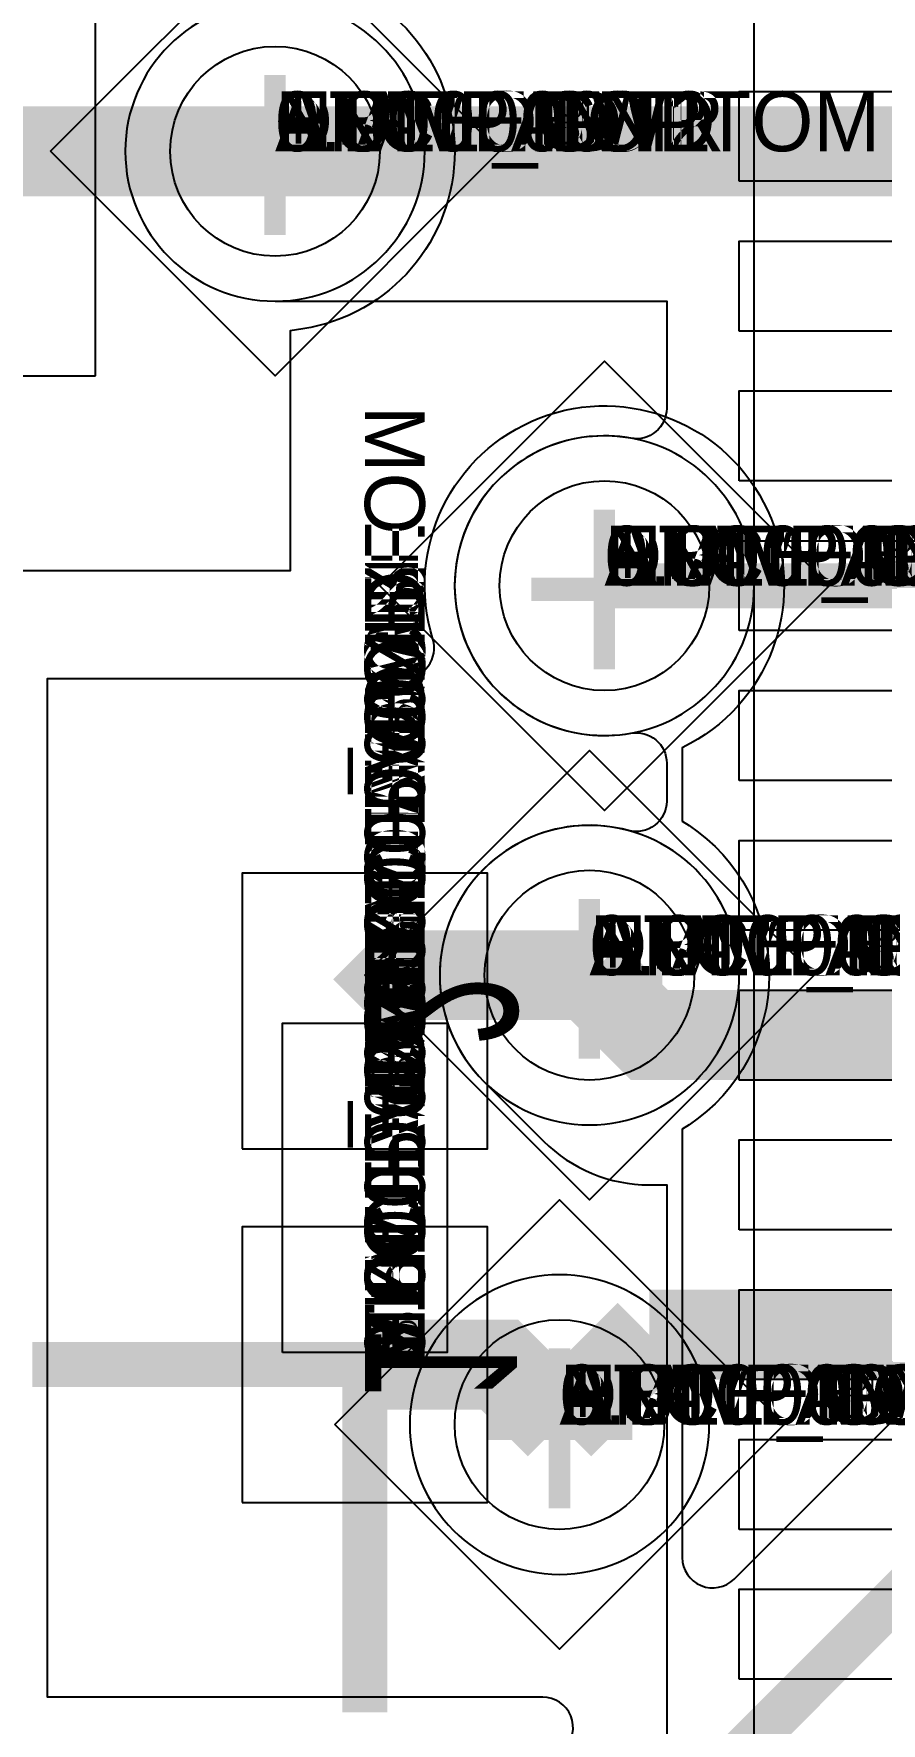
# Model space of a CAD drawing. Extents: x 0 to 323, y 0 to 320.
# Drawn here: x 119.84 to 122.67, y 53.55 to 59.19 of the extents above; entities that cross this region are included whole.
import ezdxf
from ezdxf.enums import TextEntityAlignment as Align

# ---------------------------------------------------------------- set-up
doc = ezdxf.new("R2010")
doc.units = 0
doc.header["$MEASUREMENT"] = 0
doc.layers.get('0').update_dxf_attribs({"linetype": 'CONTINUOUS'})
for name, color, linetype in [('CDN_FIGURES', 7, 'CONTINUOUS'), ('ETCH_BOTTOM', 7, 'CONTINUOUS'), ('ETCH_GND', 3, 'CONTINUOUS'), ('ETCH_INT1', 4, 'CONTINUOUS'), ('ETCH_INT2', 5, 'CONTINUOUS'), ('ETCH_PWR', 6, 'CONTINUOUS'), ('ETCH_TOP', 2, 'CONTINUOUS'), ('MANUFACTURING_NCLEGEND-1-6', 8, 'CONTINUOUS'), ('PACKAGE_GEOMETRY_ASSEMBLY_TOP', 11, 'CONTINUOUS'), ('PACKAGE_GEOMETRY_PIN_NUMBER', 9, 'CONTINUOUS')]:
    doc.layers.add(name, color=color, linetype=linetype)

# ---------------------------------------------------------------- blocks, each defined once
blk = doc.blocks.new('PAD_INFO')
for tag in ['SHAPE_TYPE', 'PAD_HEIGHT', 'PAD_LAYER', 'PAD_TYPE', 'PAD_WIDTH']:
    blk.add_attdef(tag, (0, 0), '', height=0.2)
at = {"flags": 2}
blk.add_attdef('CDN_TYPE', (0, 0), '', height=0.2, dxfattribs=at)
blk = doc.blocks.new('DRILL_INFO')
at = {"flags": 2}
blk.add_attdef('CDN_TYPE', (0, 0), '', height=0.2, dxfattribs=at)
for tag in ['FSHAPE', 'FCHAR', 'DRILL_HEIGHT', 'DIAMETER', 'PLATED', 'DRILL_WIDTH']:
    blk.add_attdef(tag, (0, 0), '', height=0.2)
blk = doc.blocks.new('VIA0700X0300')
at = {"layer": 'ETCH_BOTTOM'}
blk.add_circle((0, 0), 0.35, dxfattribs=at)
at = {"layer": 'ETCH_GND'}
blk.add_circle((0, 0), 0.35, dxfattribs=at)
at = {"layer": 'ETCH_INT1'}
blk.add_circle((0, 0), 0.35, dxfattribs=at)
at = {"layer": 'ETCH_INT2'}
blk.add_circle((0, 0), 0.35, dxfattribs=at)
at = {"layer": 'ETCH_PWR'}
blk.add_circle((0, 0), 0.35, dxfattribs=at)
at = {"layer": 'ETCH_TOP'}
blk.add_circle((0, 0), 0.35, dxfattribs=at)
ref = blk.add_blockref('PAD_INFO', (0, 0))
ref.add_attrib('PAD_LAYER', 'ETCH_TOP', (0, 0), dxfattribs={"height": 0.2})
ref.add_attrib('SHAPE_TYPE', 'NULL', (0, 0), dxfattribs={"height": 0.2})
ref.add_attrib('PAD_TYPE', 'ANTIPAD', (0, 0), dxfattribs={"height": 0.2})
ref.add_attrib('PAD_WIDTH', '0.000000', (0, 0), dxfattribs={"height": 0.2})
ref.add_attrib('PAD_HEIGHT', '0.000000', (0, 0), dxfattribs={"height": 0.2})
ref = blk.add_blockref('PAD_INFO', (0, 0))
ref.add_attrib('PAD_LAYER', 'ETCH_GND', (0, 0), dxfattribs={"height": 0.2})
ref.add_attrib('SHAPE_TYPE', 'NULL', (0, 0), dxfattribs={"height": 0.2})
ref.add_attrib('PAD_TYPE', 'ANTIPAD', (0, 0), dxfattribs={"height": 0.2})
ref.add_attrib('PAD_WIDTH', '0.000000', (0, 0), dxfattribs={"height": 0.2})
ref.add_attrib('PAD_HEIGHT', '0.000000', (0, 0), dxfattribs={"height": 0.2})
ref = blk.add_blockref('PAD_INFO', (0, 0))
ref.add_attrib('PAD_LAYER', 'ETCH_INT1', (0, 0), dxfattribs={"height": 0.2})
ref.add_attrib('SHAPE_TYPE', 'NULL', (0, 0), dxfattribs={"height": 0.2})
ref.add_attrib('PAD_TYPE', 'ANTIPAD', (0, 0), dxfattribs={"height": 0.2})
ref.add_attrib('PAD_WIDTH', '0.000000', (0, 0), dxfattribs={"height": 0.2})
ref.add_attrib('PAD_HEIGHT', '0.000000', (0, 0), dxfattribs={"height": 0.2})
ref = blk.add_blockref('PAD_INFO', (0, 0))
ref.add_attrib('PAD_LAYER', 'ETCH_INT2', (0, 0), dxfattribs={"height": 0.2})
ref.add_attrib('SHAPE_TYPE', 'NULL', (0, 0), dxfattribs={"height": 0.2})
ref.add_attrib('PAD_TYPE', 'ANTIPAD', (0, 0), dxfattribs={"height": 0.2})
ref.add_attrib('PAD_WIDTH', '0.000000', (0, 0), dxfattribs={"height": 0.2})
ref.add_attrib('PAD_HEIGHT', '0.000000', (0, 0), dxfattribs={"height": 0.2})
ref = blk.add_blockref('PAD_INFO', (0, 0))
ref.add_attrib('PAD_LAYER', 'ETCH_PWR', (0, 0), dxfattribs={"height": 0.2})
ref.add_attrib('SHAPE_TYPE', 'NULL', (0, 0), dxfattribs={"height": 0.2})
ref.add_attrib('PAD_TYPE', 'ANTIPAD', (0, 0), dxfattribs={"height": 0.2})
ref.add_attrib('PAD_WIDTH', '0.000000', (0, 0), dxfattribs={"height": 0.2})
ref.add_attrib('PAD_HEIGHT', '0.000000', (0, 0), dxfattribs={"height": 0.2})
ref = blk.add_blockref('PAD_INFO', (0, 0))
ref.add_attrib('PAD_LAYER', 'ETCH_BOTTOM', (0, 0), dxfattribs={"height": 0.2})
ref.add_attrib('SHAPE_TYPE', 'NULL', (0, 0), dxfattribs={"height": 0.2})
ref.add_attrib('PAD_TYPE', 'ANTIPAD', (0, 0), dxfattribs={"height": 0.2})
ref.add_attrib('PAD_WIDTH', '0.000000', (0, 0), dxfattribs={"height": 0.2})
ref.add_attrib('PAD_HEIGHT', '0.000000', (0, 0), dxfattribs={"height": 0.2})
ref = blk.add_blockref('PAD_INFO', (0, 0))
ref.add_attrib('PAD_LAYER', 'ETCH_TOP', (0, 0), dxfattribs={"height": 0.2})
ref.add_attrib('SHAPE_TYPE', 'NULL', (0, 0), dxfattribs={"height": 0.2})
ref.add_attrib('PAD_TYPE', 'THERMAL', (0, 0), dxfattribs={"height": 0.2})
ref.add_attrib('PAD_WIDTH', '0.000000', (0, 0), dxfattribs={"height": 0.2})
ref.add_attrib('PAD_HEIGHT', '0.000000', (0, 0), dxfattribs={"height": 0.2})
ref = blk.add_blockref('PAD_INFO', (0, 0))
ref.add_attrib('PAD_LAYER', 'ETCH_GND', (0, 0), dxfattribs={"height": 0.2})
ref.add_attrib('SHAPE_TYPE', 'NULL', (0, 0), dxfattribs={"height": 0.2})
ref.add_attrib('PAD_TYPE', 'THERMAL', (0, 0), dxfattribs={"height": 0.2})
ref.add_attrib('PAD_WIDTH', '0.000000', (0, 0), dxfattribs={"height": 0.2})
ref.add_attrib('PAD_HEIGHT', '0.000000', (0, 0), dxfattribs={"height": 0.2})
ref = blk.add_blockref('PAD_INFO', (0, 0))
ref.add_attrib('PAD_LAYER', 'ETCH_INT1', (0, 0), dxfattribs={"height": 0.2})
ref.add_attrib('SHAPE_TYPE', 'NULL', (0, 0), dxfattribs={"height": 0.2})
ref.add_attrib('PAD_TYPE', 'THERMAL', (0, 0), dxfattribs={"height": 0.2})
ref.add_attrib('PAD_WIDTH', '0.000000', (0, 0), dxfattribs={"height": 0.2})
ref.add_attrib('PAD_HEIGHT', '0.000000', (0, 0), dxfattribs={"height": 0.2})
ref = blk.add_blockref('PAD_INFO', (0, 0))
ref.add_attrib('PAD_LAYER', 'ETCH_INT2', (0, 0), dxfattribs={"height": 0.2})
ref.add_attrib('SHAPE_TYPE', 'NULL', (0, 0), dxfattribs={"height": 0.2})
ref.add_attrib('PAD_TYPE', 'THERMAL', (0, 0), dxfattribs={"height": 0.2})
ref.add_attrib('PAD_WIDTH', '0.000000', (0, 0), dxfattribs={"height": 0.2})
ref.add_attrib('PAD_HEIGHT', '0.000000', (0, 0), dxfattribs={"height": 0.2})
ref = blk.add_blockref('PAD_INFO', (0, 0))
ref.add_attrib('PAD_LAYER', 'ETCH_PWR', (0, 0), dxfattribs={"height": 0.2})
ref.add_attrib('SHAPE_TYPE', 'NULL', (0, 0), dxfattribs={"height": 0.2})
ref.add_attrib('PAD_TYPE', 'THERMAL', (0, 0), dxfattribs={"height": 0.2})
ref.add_attrib('PAD_WIDTH', '0.000000', (0, 0), dxfattribs={"height": 0.2})
ref.add_attrib('PAD_HEIGHT', '0.000000', (0, 0), dxfattribs={"height": 0.2})
ref = blk.add_blockref('PAD_INFO', (0, 0))
ref.add_attrib('PAD_LAYER', 'ETCH_BOTTOM', (0, 0), dxfattribs={"height": 0.2})
ref.add_attrib('SHAPE_TYPE', 'NULL', (0, 0), dxfattribs={"height": 0.2})
ref.add_attrib('PAD_TYPE', 'THERMAL', (0, 0), dxfattribs={"height": 0.2})
ref.add_attrib('PAD_WIDTH', '0.000000', (0, 0), dxfattribs={"height": 0.2})
ref.add_attrib('PAD_HEIGHT', '0.000000', (0, 0), dxfattribs={"height": 0.2})
ref = blk.add_blockref('PAD_INFO', (0, 0))
ref.add_attrib('PAD_LAYER', 'ETCH_TOP', (0, 0), dxfattribs={"height": 0.2})
ref.add_attrib('SHAPE_TYPE', 'CIRCLE', (0, 0), dxfattribs={"height": 0.2})
ref.add_attrib('PAD_TYPE', 'REGULAR', (0, 0), dxfattribs={"height": 0.2})
ref.add_attrib('PAD_WIDTH', '0.700000', (0, 0), dxfattribs={"height": 0.2})
ref.add_attrib('PAD_HEIGHT', '0.700000', (0, 0), dxfattribs={"height": 0.2})
ref = blk.add_blockref('PAD_INFO', (0, 0))
ref.add_attrib('PAD_LAYER', 'ETCH_GND', (0, 0), dxfattribs={"height": 0.2})
ref.add_attrib('SHAPE_TYPE', 'CIRCLE', (0, 0), dxfattribs={"height": 0.2})
ref.add_attrib('PAD_TYPE', 'REGULAR', (0, 0), dxfattribs={"height": 0.2})
ref.add_attrib('PAD_WIDTH', '0.700000', (0, 0), dxfattribs={"height": 0.2})
ref.add_attrib('PAD_HEIGHT', '0.700000', (0, 0), dxfattribs={"height": 0.2})
ref = blk.add_blockref('PAD_INFO', (0, 0))
ref.add_attrib('PAD_LAYER', 'ETCH_INT1', (0, 0), dxfattribs={"height": 0.2})
ref.add_attrib('SHAPE_TYPE', 'CIRCLE', (0, 0), dxfattribs={"height": 0.2})
ref.add_attrib('PAD_TYPE', 'REGULAR', (0, 0), dxfattribs={"height": 0.2})
ref.add_attrib('PAD_WIDTH', '0.700000', (0, 0), dxfattribs={"height": 0.2})
ref.add_attrib('PAD_HEIGHT', '0.700000', (0, 0), dxfattribs={"height": 0.2})
ref = blk.add_blockref('PAD_INFO', (0, 0))
ref.add_attrib('PAD_LAYER', 'ETCH_INT2', (0, 0), dxfattribs={"height": 0.2})
ref.add_attrib('SHAPE_TYPE', 'CIRCLE', (0, 0), dxfattribs={"height": 0.2})
ref.add_attrib('PAD_TYPE', 'REGULAR', (0, 0), dxfattribs={"height": 0.2})
ref.add_attrib('PAD_WIDTH', '0.700000', (0, 0), dxfattribs={"height": 0.2})
ref.add_attrib('PAD_HEIGHT', '0.700000', (0, 0), dxfattribs={"height": 0.2})
ref = blk.add_blockref('PAD_INFO', (0, 0))
ref.add_attrib('PAD_LAYER', 'ETCH_PWR', (0, 0), dxfattribs={"height": 0.2})
ref.add_attrib('SHAPE_TYPE', 'CIRCLE', (0, 0), dxfattribs={"height": 0.2})
ref.add_attrib('PAD_TYPE', 'REGULAR', (0, 0), dxfattribs={"height": 0.2})
ref.add_attrib('PAD_WIDTH', '0.700000', (0, 0), dxfattribs={"height": 0.2})
ref.add_attrib('PAD_HEIGHT', '0.700000', (0, 0), dxfattribs={"height": 0.2})
ref = blk.add_blockref('PAD_INFO', (0, 0))
ref.add_attrib('PAD_LAYER', 'ETCH_BOTTOM', (0, 0), dxfattribs={"height": 0.2})
ref.add_attrib('SHAPE_TYPE', 'CIRCLE', (0, 0), dxfattribs={"height": 0.2})
ref.add_attrib('PAD_TYPE', 'REGULAR', (0, 0), dxfattribs={"height": 0.2})
ref.add_attrib('PAD_WIDTH', '0.700000', (0, 0), dxfattribs={"height": 0.2})
ref.add_attrib('PAD_HEIGHT', '0.700000', (0, 0), dxfattribs={"height": 0.2})
ref = blk.add_blockref('DRILL_INFO', (0, 0))
ref.add_attrib('DIAMETER', '0.300000', (0, 0), dxfattribs={"height": 0.2})
ref.add_attrib('PLATED', 'PLATED', (0, 0), dxfattribs={"height": 0.2})
ref.add_attrib('FSHAPE', 'DIAMOND', (0, 0), dxfattribs={"height": 0.2})
ref.add_attrib('FCHAR', '+', (0, 0), dxfattribs={"height": 0.2})
ref.add_attrib('DRILL_WIDTH', '1.500000', (0, 0), dxfattribs={"height": 0.2})
ref.add_attrib('DRILL_HEIGHT', '1.500000', (0, 0), dxfattribs={"height": 0.2})
for tag in ['CDN_TYPE', 'PIN']:
    blk.add_attdef(tag, (0, 0), '', height=0.2)
at = {"flags": 2}
for tag in ['PSTKNAME', 'BBV']:
    blk.add_attdef(tag, (0, 0), '', height=0.2, dxfattribs=at)
blk = doc.blocks.new('FIGURE_DIAMOND')
at = {"layer": 'CDN_FIGURES'}
blk.add_lwpolyline([(-0.5, 0), (0, 0.5), (0.5, 0), (0, -0.5)], close=True, dxfattribs=at)
blk = doc.blocks.new('RC1300X0300TS')
at = {"layer": 'ETCH_TOP'}
blk.add_lwpolyline([(-0.65, -0.15), (-0.65, 0.15), (0.65, 0.15), (0.65, -0.15)], close=True, dxfattribs=at)
for tag in ['CDN_TYPE', 'PIN']:
    blk.add_attdef(tag, (0, 0), '', height=0.2)
at = {"flags": 2}
for tag in ['PSTKNAME', 'BBV']:
    blk.add_attdef(tag, (0, 0), '', height=0.2, dxfattribs=at)
blk = doc.blocks.new('LQFP176')
at = {"layer": 'PACKAGE_GEOMETRY_ASSEMBLY_TOP'}
blk.add_lwpolyline([(-12.1, -12.1), (12.1, -12.1), (12.1, 12.1), (-12.1, 12.1)], close=True, dxfattribs=at)
at = {"layer": 'ETCH_TOP', "rotation": 90}
for p in [(-4.25, 12.7), (-3.75, 12.7), (-3.25, 12.7), (-2.75, 12.7), (-2.25, 12.7), (-1.75, 12.7), (-1.25, 12.7), (-0.75, 12.7), (-0.25, 12.7), (0.25, 12.7), (0.75, 12.7)]:
    blk.add_blockref('RC1300X0300TS', p, dxfattribs=at)
at = {"flags": 2}
for tag in ['SYMBOL_TYPE', 'CDN_TYPE', 'REFDES']:
    blk.add_attdef(tag, (0, 0), '', height=0.2, dxfattribs=at)
blk = doc.blocks.new('RC0920X0820TS')
at = {"layer": 'ETCH_TOP'}
blk.add_lwpolyline([(-0.46, -0.41), (-0.46, 0.41), (0.46, 0.41), (0.46, -0.41)], close=True, dxfattribs=at)
ref = blk.add_blockref('PAD_INFO', (0, 0))
ref.add_attrib('PAD_LAYER', 'ETCH_TOP', (0, 0), dxfattribs={"height": 0.2})
ref.add_attrib('SHAPE_TYPE', 'NULL', (0, 0), dxfattribs={"height": 0.2})
ref.add_attrib('PAD_TYPE', 'ANTIPAD', (0, 0), dxfattribs={"height": 0.2})
ref.add_attrib('PAD_WIDTH', '0.000000', (0, 0), dxfattribs={"height": 0.2})
ref.add_attrib('PAD_HEIGHT', '0.000000', (0, 0), dxfattribs={"height": 0.2})
ref = blk.add_blockref('PAD_INFO', (0, 0))
ref.add_attrib('PAD_LAYER', 'ETCH_GND', (0, 0), dxfattribs={"height": 0.2})
ref.add_attrib('SHAPE_TYPE', 'NULL', (0, 0), dxfattribs={"height": 0.2})
ref.add_attrib('PAD_TYPE', 'ANTIPAD', (0, 0), dxfattribs={"height": 0.2})
ref.add_attrib('PAD_WIDTH', '0.000000', (0, 0), dxfattribs={"height": 0.2})
ref.add_attrib('PAD_HEIGHT', '0.000000', (0, 0), dxfattribs={"height": 0.2})
ref = blk.add_blockref('PAD_INFO', (0, 0))
ref.add_attrib('PAD_LAYER', 'ETCH_INT1', (0, 0), dxfattribs={"height": 0.2})
ref.add_attrib('SHAPE_TYPE', 'NULL', (0, 0), dxfattribs={"height": 0.2})
ref.add_attrib('PAD_TYPE', 'ANTIPAD', (0, 0), dxfattribs={"height": 0.2})
ref.add_attrib('PAD_WIDTH', '0.000000', (0, 0), dxfattribs={"height": 0.2})
ref.add_attrib('PAD_HEIGHT', '0.000000', (0, 0), dxfattribs={"height": 0.2})
ref = blk.add_blockref('PAD_INFO', (0, 0))
ref.add_attrib('PAD_LAYER', 'ETCH_INT2', (0, 0), dxfattribs={"height": 0.2})
ref.add_attrib('SHAPE_TYPE', 'NULL', (0, 0), dxfattribs={"height": 0.2})
ref.add_attrib('PAD_TYPE', 'ANTIPAD', (0, 0), dxfattribs={"height": 0.2})
ref.add_attrib('PAD_WIDTH', '0.000000', (0, 0), dxfattribs={"height": 0.2})
ref.add_attrib('PAD_HEIGHT', '0.000000', (0, 0), dxfattribs={"height": 0.2})
ref = blk.add_blockref('PAD_INFO', (0, 0))
ref.add_attrib('PAD_LAYER', 'ETCH_PWR', (0, 0), dxfattribs={"height": 0.2})
ref.add_attrib('SHAPE_TYPE', 'NULL', (0, 0), dxfattribs={"height": 0.2})
ref.add_attrib('PAD_TYPE', 'ANTIPAD', (0, 0), dxfattribs={"height": 0.2})
ref.add_attrib('PAD_WIDTH', '0.000000', (0, 0), dxfattribs={"height": 0.2})
ref.add_attrib('PAD_HEIGHT', '0.000000', (0, 0), dxfattribs={"height": 0.2})
ref = blk.add_blockref('PAD_INFO', (0, 0))
ref.add_attrib('PAD_LAYER', 'ETCH_BOTTOM', (0, 0), dxfattribs={"height": 0.2})
ref.add_attrib('SHAPE_TYPE', 'NULL', (0, 0), dxfattribs={"height": 0.2})
ref.add_attrib('PAD_TYPE', 'ANTIPAD', (0, 0), dxfattribs={"height": 0.2})
ref.add_attrib('PAD_WIDTH', '0.000000', (0, 0), dxfattribs={"height": 0.2})
ref.add_attrib('PAD_HEIGHT', '0.000000', (0, 0), dxfattribs={"height": 0.2})
ref = blk.add_blockref('PAD_INFO', (0, 0))
ref.add_attrib('PAD_LAYER', 'ETCH_TOP', (0, 0), dxfattribs={"height": 0.2})
ref.add_attrib('SHAPE_TYPE', 'NULL', (0, 0), dxfattribs={"height": 0.2})
ref.add_attrib('PAD_TYPE', 'THERMAL', (0, 0), dxfattribs={"height": 0.2})
ref.add_attrib('PAD_WIDTH', '0.000000', (0, 0), dxfattribs={"height": 0.2})
ref.add_attrib('PAD_HEIGHT', '0.000000', (0, 0), dxfattribs={"height": 0.2})
ref = blk.add_blockref('PAD_INFO', (0, 0))
ref.add_attrib('PAD_LAYER', 'ETCH_GND', (0, 0), dxfattribs={"height": 0.2})
ref.add_attrib('SHAPE_TYPE', 'NULL', (0, 0), dxfattribs={"height": 0.2})
ref.add_attrib('PAD_TYPE', 'THERMAL', (0, 0), dxfattribs={"height": 0.2})
ref.add_attrib('PAD_WIDTH', '0.000000', (0, 0), dxfattribs={"height": 0.2})
ref.add_attrib('PAD_HEIGHT', '0.000000', (0, 0), dxfattribs={"height": 0.2})
ref = blk.add_blockref('PAD_INFO', (0, 0))
ref.add_attrib('PAD_LAYER', 'ETCH_INT1', (0, 0), dxfattribs={"height": 0.2})
ref.add_attrib('SHAPE_TYPE', 'NULL', (0, 0), dxfattribs={"height": 0.2})
ref.add_attrib('PAD_TYPE', 'THERMAL', (0, 0), dxfattribs={"height": 0.2})
ref.add_attrib('PAD_WIDTH', '0.000000', (0, 0), dxfattribs={"height": 0.2})
ref.add_attrib('PAD_HEIGHT', '0.000000', (0, 0), dxfattribs={"height": 0.2})
ref = blk.add_blockref('PAD_INFO', (0, 0))
ref.add_attrib('PAD_LAYER', 'ETCH_INT2', (0, 0), dxfattribs={"height": 0.2})
ref.add_attrib('SHAPE_TYPE', 'NULL', (0, 0), dxfattribs={"height": 0.2})
ref.add_attrib('PAD_TYPE', 'THERMAL', (0, 0), dxfattribs={"height": 0.2})
ref.add_attrib('PAD_WIDTH', '0.000000', (0, 0), dxfattribs={"height": 0.2})
ref.add_attrib('PAD_HEIGHT', '0.000000', (0, 0), dxfattribs={"height": 0.2})
ref = blk.add_blockref('PAD_INFO', (0, 0))
ref.add_attrib('PAD_LAYER', 'ETCH_PWR', (0, 0), dxfattribs={"height": 0.2})
ref.add_attrib('SHAPE_TYPE', 'NULL', (0, 0), dxfattribs={"height": 0.2})
ref.add_attrib('PAD_TYPE', 'THERMAL', (0, 0), dxfattribs={"height": 0.2})
ref.add_attrib('PAD_WIDTH', '0.000000', (0, 0), dxfattribs={"height": 0.2})
ref.add_attrib('PAD_HEIGHT', '0.000000', (0, 0), dxfattribs={"height": 0.2})
ref = blk.add_blockref('PAD_INFO', (0, 0))
ref.add_attrib('PAD_LAYER', 'ETCH_BOTTOM', (0, 0), dxfattribs={"height": 0.2})
ref.add_attrib('SHAPE_TYPE', 'NULL', (0, 0), dxfattribs={"height": 0.2})
ref.add_attrib('PAD_TYPE', 'THERMAL', (0, 0), dxfattribs={"height": 0.2})
ref.add_attrib('PAD_WIDTH', '0.000000', (0, 0), dxfattribs={"height": 0.2})
ref.add_attrib('PAD_HEIGHT', '0.000000', (0, 0), dxfattribs={"height": 0.2})
ref = blk.add_blockref('PAD_INFO', (0, 0))
ref.add_attrib('PAD_LAYER', 'ETCH_TOP', (0, 0), dxfattribs={"height": 0.2})
ref.add_attrib('SHAPE_TYPE', 'RECTANGLE', (0, 0), dxfattribs={"height": 0.2})
ref.add_attrib('PAD_TYPE', 'REGULAR', (0, 0), dxfattribs={"height": 0.2})
ref.add_attrib('PAD_WIDTH', '0.920000', (0, 0), dxfattribs={"height": 0.2})
ref.add_attrib('PAD_HEIGHT', '0.820000', (0, 0), dxfattribs={"height": 0.2})
ref = blk.add_blockref('PAD_INFO', (0, 0))
ref.add_attrib('PAD_LAYER', 'ETCH_GND', (0, 0), dxfattribs={"height": 0.2})
ref.add_attrib('SHAPE_TYPE', 'NULL', (0, 0), dxfattribs={"height": 0.2})
ref.add_attrib('PAD_TYPE', 'REGULAR', (0, 0), dxfattribs={"height": 0.2})
ref.add_attrib('PAD_WIDTH', '0.000000', (0, 0), dxfattribs={"height": 0.2})
ref.add_attrib('PAD_HEIGHT', '0.000000', (0, 0), dxfattribs={"height": 0.2})
ref = blk.add_blockref('PAD_INFO', (0, 0))
ref.add_attrib('PAD_LAYER', 'ETCH_INT1', (0, 0), dxfattribs={"height": 0.2})
ref.add_attrib('SHAPE_TYPE', 'NULL', (0, 0), dxfattribs={"height": 0.2})
ref.add_attrib('PAD_TYPE', 'REGULAR', (0, 0), dxfattribs={"height": 0.2})
ref.add_attrib('PAD_WIDTH', '0.000000', (0, 0), dxfattribs={"height": 0.2})
ref.add_attrib('PAD_HEIGHT', '0.000000', (0, 0), dxfattribs={"height": 0.2})
ref = blk.add_blockref('PAD_INFO', (0, 0))
ref.add_attrib('PAD_LAYER', 'ETCH_INT2', (0, 0), dxfattribs={"height": 0.2})
ref.add_attrib('SHAPE_TYPE', 'NULL', (0, 0), dxfattribs={"height": 0.2})
ref.add_attrib('PAD_TYPE', 'REGULAR', (0, 0), dxfattribs={"height": 0.2})
ref.add_attrib('PAD_WIDTH', '0.000000', (0, 0), dxfattribs={"height": 0.2})
ref.add_attrib('PAD_HEIGHT', '0.000000', (0, 0), dxfattribs={"height": 0.2})
ref = blk.add_blockref('PAD_INFO', (0, 0))
ref.add_attrib('PAD_LAYER', 'ETCH_PWR', (0, 0), dxfattribs={"height": 0.2})
ref.add_attrib('SHAPE_TYPE', 'NULL', (0, 0), dxfattribs={"height": 0.2})
ref.add_attrib('PAD_TYPE', 'REGULAR', (0, 0), dxfattribs={"height": 0.2})
ref.add_attrib('PAD_WIDTH', '0.000000', (0, 0), dxfattribs={"height": 0.2})
ref.add_attrib('PAD_HEIGHT', '0.000000', (0, 0), dxfattribs={"height": 0.2})
ref = blk.add_blockref('PAD_INFO', (0, 0))
ref.add_attrib('PAD_LAYER', 'ETCH_BOTTOM', (0, 0), dxfattribs={"height": 0.2})
ref.add_attrib('SHAPE_TYPE', 'NULL', (0, 0), dxfattribs={"height": 0.2})
ref.add_attrib('PAD_TYPE', 'REGULAR', (0, 0), dxfattribs={"height": 0.2})
ref.add_attrib('PAD_WIDTH', '0.000000', (0, 0), dxfattribs={"height": 0.2})
ref.add_attrib('PAD_HEIGHT', '0.000000', (0, 0), dxfattribs={"height": 0.2})
ref = blk.add_blockref('DRILL_INFO', (0, 0))
ref.add_attrib('DIAMETER', '0.000000', (0, 0), dxfattribs={"height": 0.2})
ref.add_attrib('PLATED', 'PLATED', (0, 0), dxfattribs={"height": 0.2})
ref.add_attrib('FSHAPE', 'NULL', (0, 0), dxfattribs={"height": 0.2})
ref.add_attrib('DRILL_WIDTH', '0.000000', (0, 0), dxfattribs={"height": 0.2})
ref.add_attrib('DRILL_HEIGHT', '0.000000', (0, 0), dxfattribs={"height": 0.2})
for tag in ['CDN_TYPE', 'PIN']:
    blk.add_attdef(tag, (0, 0), '', height=0.2)
at = {"flags": 2}
for tag in ['PSTKNAME', 'BBV']:
    blk.add_attdef(tag, (0, 0), '', height=0.2, dxfattribs=at)
blk = doc.blocks.new('F270')
at = {"layer": 'PACKAGE_GEOMETRY_ASSEMBLY_TOP'}
blk.add_lwpolyline([(0.04, -0.275), (1.14, -0.275), (1.14, 0.275), (0.04, 0.275)], close=True, dxfattribs=at)
at = {"layer": 'ETCH_TOP'}
ref = blk.add_blockref('RC0920X0820TS', (0, 0), dxfattribs=at)
ref.add_attrib('CDN_TYPE', 'PIN', (0, 0), dxfattribs={"height": 0.2})
ref.add_attrib('PIN', '1', (0, 0), dxfattribs={"height": 0.2})
ref = blk.add_blockref('RC0920X0820TS', (1.18, 0), dxfattribs=at)
ref.add_attrib('CDN_TYPE', 'PIN', (0, 0), dxfattribs={"height": 0.2})
ref.add_attrib('PIN', '2', (0, 0), dxfattribs={"height": 0.2})
at = {"flags": 2}
for tag in ['SYMBOL_TYPE', 'CDN_TYPE', 'REFDES']:
    blk.add_attdef(tag, (0, 0), '', height=0.2, dxfattribs=at)
blk = doc.blocks.new('RC1000X1500TS')
at = {"layer": 'ETCH_TOP'}
blk.add_lwpolyline([(-0.5, -0.75), (-0.5, 0.75), (0.5, 0.75), (0.5, -0.75)], close=True, dxfattribs=at)
ref = blk.add_blockref('PAD_INFO', (0, 0))
ref.add_attrib('PAD_LAYER', 'ETCH_TOP', (0, 0), dxfattribs={"height": 0.2})
ref.add_attrib('SHAPE_TYPE', 'NULL', (0, 0), dxfattribs={"height": 0.2})
ref.add_attrib('PAD_TYPE', 'ANTIPAD', (0, 0), dxfattribs={"height": 0.2})
ref.add_attrib('PAD_WIDTH', '0.000000', (0, 0), dxfattribs={"height": 0.2})
ref.add_attrib('PAD_HEIGHT', '0.000000', (0, 0), dxfattribs={"height": 0.2})
ref = blk.add_blockref('PAD_INFO', (0, 0))
ref.add_attrib('PAD_LAYER', 'ETCH_GND', (0, 0), dxfattribs={"height": 0.2})
ref.add_attrib('SHAPE_TYPE', 'NULL', (0, 0), dxfattribs={"height": 0.2})
ref.add_attrib('PAD_TYPE', 'ANTIPAD', (0, 0), dxfattribs={"height": 0.2})
ref.add_attrib('PAD_WIDTH', '0.000000', (0, 0), dxfattribs={"height": 0.2})
ref.add_attrib('PAD_HEIGHT', '0.000000', (0, 0), dxfattribs={"height": 0.2})
ref = blk.add_blockref('PAD_INFO', (0, 0))
ref.add_attrib('PAD_LAYER', 'ETCH_INT1', (0, 0), dxfattribs={"height": 0.2})
ref.add_attrib('SHAPE_TYPE', 'NULL', (0, 0), dxfattribs={"height": 0.2})
ref.add_attrib('PAD_TYPE', 'ANTIPAD', (0, 0), dxfattribs={"height": 0.2})
ref.add_attrib('PAD_WIDTH', '0.000000', (0, 0), dxfattribs={"height": 0.2})
ref.add_attrib('PAD_HEIGHT', '0.000000', (0, 0), dxfattribs={"height": 0.2})
ref = blk.add_blockref('PAD_INFO', (0, 0))
ref.add_attrib('PAD_LAYER', 'ETCH_INT2', (0, 0), dxfattribs={"height": 0.2})
ref.add_attrib('SHAPE_TYPE', 'NULL', (0, 0), dxfattribs={"height": 0.2})
ref.add_attrib('PAD_TYPE', 'ANTIPAD', (0, 0), dxfattribs={"height": 0.2})
ref.add_attrib('PAD_WIDTH', '0.000000', (0, 0), dxfattribs={"height": 0.2})
ref.add_attrib('PAD_HEIGHT', '0.000000', (0, 0), dxfattribs={"height": 0.2})
ref = blk.add_blockref('PAD_INFO', (0, 0))
ref.add_attrib('PAD_LAYER', 'ETCH_PWR', (0, 0), dxfattribs={"height": 0.2})
ref.add_attrib('SHAPE_TYPE', 'NULL', (0, 0), dxfattribs={"height": 0.2})
ref.add_attrib('PAD_TYPE', 'ANTIPAD', (0, 0), dxfattribs={"height": 0.2})
ref.add_attrib('PAD_WIDTH', '0.000000', (0, 0), dxfattribs={"height": 0.2})
ref.add_attrib('PAD_HEIGHT', '0.000000', (0, 0), dxfattribs={"height": 0.2})
ref = blk.add_blockref('PAD_INFO', (0, 0))
ref.add_attrib('PAD_LAYER', 'ETCH_BOTTOM', (0, 0), dxfattribs={"height": 0.2})
ref.add_attrib('SHAPE_TYPE', 'NULL', (0, 0), dxfattribs={"height": 0.2})
ref.add_attrib('PAD_TYPE', 'ANTIPAD', (0, 0), dxfattribs={"height": 0.2})
ref.add_attrib('PAD_WIDTH', '0.000000', (0, 0), dxfattribs={"height": 0.2})
ref.add_attrib('PAD_HEIGHT', '0.000000', (0, 0), dxfattribs={"height": 0.2})
ref = blk.add_blockref('PAD_INFO', (0, 0))
ref.add_attrib('PAD_LAYER', 'ETCH_TOP', (0, 0), dxfattribs={"height": 0.2})
ref.add_attrib('SHAPE_TYPE', 'NULL', (0, 0), dxfattribs={"height": 0.2})
ref.add_attrib('PAD_TYPE', 'THERMAL', (0, 0), dxfattribs={"height": 0.2})
ref.add_attrib('PAD_WIDTH', '0.000000', (0, 0), dxfattribs={"height": 0.2})
ref.add_attrib('PAD_HEIGHT', '0.000000', (0, 0), dxfattribs={"height": 0.2})
ref = blk.add_blockref('PAD_INFO', (0, 0))
ref.add_attrib('PAD_LAYER', 'ETCH_GND', (0, 0), dxfattribs={"height": 0.2})
ref.add_attrib('SHAPE_TYPE', 'NULL', (0, 0), dxfattribs={"height": 0.2})
ref.add_attrib('PAD_TYPE', 'THERMAL', (0, 0), dxfattribs={"height": 0.2})
ref.add_attrib('PAD_WIDTH', '0.000000', (0, 0), dxfattribs={"height": 0.2})
ref.add_attrib('PAD_HEIGHT', '0.000000', (0, 0), dxfattribs={"height": 0.2})
ref = blk.add_blockref('PAD_INFO', (0, 0))
ref.add_attrib('PAD_LAYER', 'ETCH_INT1', (0, 0), dxfattribs={"height": 0.2})
ref.add_attrib('SHAPE_TYPE', 'NULL', (0, 0), dxfattribs={"height": 0.2})
ref.add_attrib('PAD_TYPE', 'THERMAL', (0, 0), dxfattribs={"height": 0.2})
ref.add_attrib('PAD_WIDTH', '0.000000', (0, 0), dxfattribs={"height": 0.2})
ref.add_attrib('PAD_HEIGHT', '0.000000', (0, 0), dxfattribs={"height": 0.2})
ref = blk.add_blockref('PAD_INFO', (0, 0))
ref.add_attrib('PAD_LAYER', 'ETCH_INT2', (0, 0), dxfattribs={"height": 0.2})
ref.add_attrib('SHAPE_TYPE', 'NULL', (0, 0), dxfattribs={"height": 0.2})
ref.add_attrib('PAD_TYPE', 'THERMAL', (0, 0), dxfattribs={"height": 0.2})
ref.add_attrib('PAD_WIDTH', '0.000000', (0, 0), dxfattribs={"height": 0.2})
ref.add_attrib('PAD_HEIGHT', '0.000000', (0, 0), dxfattribs={"height": 0.2})
ref = blk.add_blockref('PAD_INFO', (0, 0))
ref.add_attrib('PAD_LAYER', 'ETCH_PWR', (0, 0), dxfattribs={"height": 0.2})
ref.add_attrib('SHAPE_TYPE', 'NULL', (0, 0), dxfattribs={"height": 0.2})
ref.add_attrib('PAD_TYPE', 'THERMAL', (0, 0), dxfattribs={"height": 0.2})
ref.add_attrib('PAD_WIDTH', '0.000000', (0, 0), dxfattribs={"height": 0.2})
ref.add_attrib('PAD_HEIGHT', '0.000000', (0, 0), dxfattribs={"height": 0.2})
ref = blk.add_blockref('PAD_INFO', (0, 0))
ref.add_attrib('PAD_LAYER', 'ETCH_BOTTOM', (0, 0), dxfattribs={"height": 0.2})
ref.add_attrib('SHAPE_TYPE', 'NULL', (0, 0), dxfattribs={"height": 0.2})
ref.add_attrib('PAD_TYPE', 'THERMAL', (0, 0), dxfattribs={"height": 0.2})
ref.add_attrib('PAD_WIDTH', '0.000000', (0, 0), dxfattribs={"height": 0.2})
ref.add_attrib('PAD_HEIGHT', '0.000000', (0, 0), dxfattribs={"height": 0.2})
ref = blk.add_blockref('PAD_INFO', (0, 0))
ref.add_attrib('PAD_LAYER', 'ETCH_GND', (0, 0), dxfattribs={"height": 0.2})
ref.add_attrib('SHAPE_TYPE', 'NULL', (0, 0), dxfattribs={"height": 0.2})
ref.add_attrib('PAD_TYPE', 'REGULAR', (0, 0), dxfattribs={"height": 0.2})
ref.add_attrib('PAD_WIDTH', '0.000000', (0, 0), dxfattribs={"height": 0.2})
ref.add_attrib('PAD_HEIGHT', '0.000000', (0, 0), dxfattribs={"height": 0.2})
ref = blk.add_blockref('PAD_INFO', (0, 0))
ref.add_attrib('PAD_LAYER', 'ETCH_INT1', (0, 0), dxfattribs={"height": 0.2})
ref.add_attrib('SHAPE_TYPE', 'NULL', (0, 0), dxfattribs={"height": 0.2})
ref.add_attrib('PAD_TYPE', 'REGULAR', (0, 0), dxfattribs={"height": 0.2})
ref.add_attrib('PAD_WIDTH', '0.000000', (0, 0), dxfattribs={"height": 0.2})
ref.add_attrib('PAD_HEIGHT', '0.000000', (0, 0), dxfattribs={"height": 0.2})
ref = blk.add_blockref('PAD_INFO', (0, 0))
ref.add_attrib('PAD_LAYER', 'ETCH_INT2', (0, 0), dxfattribs={"height": 0.2})
ref.add_attrib('SHAPE_TYPE', 'NULL', (0, 0), dxfattribs={"height": 0.2})
ref.add_attrib('PAD_TYPE', 'REGULAR', (0, 0), dxfattribs={"height": 0.2})
ref.add_attrib('PAD_WIDTH', '0.000000', (0, 0), dxfattribs={"height": 0.2})
ref.add_attrib('PAD_HEIGHT', '0.000000', (0, 0), dxfattribs={"height": 0.2})
ref = blk.add_blockref('PAD_INFO', (0, 0))
ref.add_attrib('PAD_LAYER', 'ETCH_PWR', (0, 0), dxfattribs={"height": 0.2})
ref.add_attrib('SHAPE_TYPE', 'NULL', (0, 0), dxfattribs={"height": 0.2})
ref.add_attrib('PAD_TYPE', 'REGULAR', (0, 0), dxfattribs={"height": 0.2})
ref.add_attrib('PAD_WIDTH', '0.000000', (0, 0), dxfattribs={"height": 0.2})
ref.add_attrib('PAD_HEIGHT', '0.000000', (0, 0), dxfattribs={"height": 0.2})
ref = blk.add_blockref('PAD_INFO', (0, 0))
ref.add_attrib('PAD_LAYER', 'ETCH_BOTTOM', (0, 0), dxfattribs={"height": 0.2})
ref.add_attrib('SHAPE_TYPE', 'NULL', (0, 0), dxfattribs={"height": 0.2})
ref.add_attrib('PAD_TYPE', 'REGULAR', (0, 0), dxfattribs={"height": 0.2})
ref.add_attrib('PAD_WIDTH', '0.000000', (0, 0), dxfattribs={"height": 0.2})
ref.add_attrib('PAD_HEIGHT', '0.000000', (0, 0), dxfattribs={"height": 0.2})
ref = blk.add_blockref('DRILL_INFO', (0, 0))
ref.add_attrib('DIAMETER', '0.000000', (0, 0), dxfattribs={"height": 0.2})
ref.add_attrib('PLATED', 'PLATED', (0, 0), dxfattribs={"height": 0.2})
ref.add_attrib('FSHAPE', 'NULL', (0, 0), dxfattribs={"height": 0.2})
ref.add_attrib('DRILL_WIDTH', '0.000000', (0, 0), dxfattribs={"height": 0.2})
ref.add_attrib('DRILL_HEIGHT', '0.000000', (0, 0), dxfattribs={"height": 0.2})
ref = blk.add_blockref('PAD_INFO', (0, 0))
ref.add_attrib('PAD_LAYER', 'ETCH_TOP', (0, 0), dxfattribs={"height": 0.2})
ref.add_attrib('SHAPE_TYPE', 'RECTANGLE', (0, 0), dxfattribs={"height": 0.2})
ref.add_attrib('PAD_TYPE', 'REGULAR', (0, 0), dxfattribs={"height": 0.2})
ref.add_attrib('PAD_WIDTH', '1.000000', (0, 0), dxfattribs={"height": 0.2})
ref.add_attrib('PAD_HEIGHT', '1.500000', (0, 0), dxfattribs={"height": 0.2})
for tag in ['CDN_TYPE', 'PIN']:
    blk.add_attdef(tag, (0, 0), '', height=0.2)
at = {"flags": 2}
for tag in ['PSTKNAME', 'BBV']:
    blk.add_attdef(tag, (0, 0), '', height=0.2, dxfattribs=at)
blk = doc.blocks.new('F56')
at = {"layer": 'ETCH_TOP'}
ref = blk.add_blockref('RC1000X1500TS', (0, 0), dxfattribs=at)
ref.add_attrib('CDN_TYPE', 'PIN', (0, 0), dxfattribs={"height": 0.2})
ref.add_attrib('PIN', '1', (0, 0), dxfattribs={"height": 0.2})
at = {"flags": 2}
for tag in ['SYMBOL_TYPE', 'CDN_TYPE', 'REFDES']:
    blk.add_attdef(tag, (0, 0), '', height=0.2, dxfattribs=at)

msp = doc.modelspace()

# ---------------------------------------------------------------- linework, layer by layer
at = {"layer": 'ETCH_BOTTOM'}
for points, format in [([(120.7429, 59.3929, -0.855514), (120.7429, 58.2071), (120.7001, 58.2004), (120.7001, 57.3999), (118.4019, 57.3999), (118.3983, 57.3532, -0.924833), (117.2017, 57.3532), (117.1981, 57.3999), (116.6499, 57.3999), (116.6499, 60.2001)], "xyb"), ([(121.6156, 53.4668, 0.668179), (121.5439, 53.6399), (119.8899, 53.6399), (119.8899, 57.0401), (121.0802, 57.0401, 0.505537), (121.177, 57.1716, -2.114656), (122.0366, 56.8228), (122.0101, 56.8084), (122.0101, 56.5645), (122.0327, 56.5494, -0.535392), (122.0327, 55.5506), (122.0101, 55.5355), (122.0101, 54.1061, 0.668179), (122.1832, 54.0344), (123.0499, 54.9011), (123.0499, 55.7643), (123.8399, 56.5543), (123.8399, 56.7401), (124.0257, 56.7401), (126.2857, 59.0001), (146.9643, 59.0001)], "xyb"), ([(119.55, 58.8, 0.3, 0.3, 0), (120.65, 58.8, 0.3, 0.3, 0)], "xyseb"), ([(121.1, 52.35, 0.15, 0.15, 0), (123.475, 54.725, 0.15, 0.15, 0), (123.475, 55.5882, 0.15, 0.15, 0), (126.4618, 58.575, 0.15, 0.15, 0), (146.7882, 58.575, 0.15, 0.15, 0), (147.925, 57.4382, 0.15, 0.15, 0), (147.925, 55.9118, 0.15, 0.15, 0), (150.6368, 53.2, 0.15, 0.15, 0), (151.6, 53.2, 0.15, 0.15, 0)], "xyseb"), ([(121.7, 56.05, 0.3, 0.3, 0), (121.07, 56.05, 0.3, 0.3, 0), (120.95, 55.93, 0.3, 0.3, 0)], "xyseb"), ([(120.95, 54.75, 0.3, 0.3, 0), (121.4, 54.75, 0.3, 0.3, 0), (121.6, 54.55, 0.3, 0.3, 0)], "xyseb"), ([(119.8392, 54.75, 0.15, 0.15, 0), (120.95, 54.75, 0.15, 0.15, 0)], "xyseb"), ([(120.95, 53.5892, 0.15, 0.15, 0), (120.95, 54.75, 0.15, 0.15, 0)], "xyseb")]:
    msp.add_lwpolyline(points, format=format, dxfattribs=at)
at = {"layer": 'ETCH_GND'}
for points in [[(121.1501, 58.8, 1), (120.1499, 58.8, 1)], [(122.2501, 57.35, 1), (121.2499, 57.35, 1)], [(122.2001, 56.05, 1), (121.1999, 56.05, 1)]]:
    msp.add_lwpolyline(points, format="xyb", close=True, dxfattribs=at)
at = {"layer": 'ETCH_INT1'}
for points in [[(121.1501, 58.8, 1), (120.1499, 58.8, 1)], [(122.2501, 57.35, 1), (121.2499, 57.35, 1)], [(122.1001, 54.55, 1), (121.0999, 54.55, 1)]]:
    msp.add_lwpolyline(points, format="xyb", close=True, dxfattribs=at)
at = {"layer": 'ETCH_INT2'}
for points in [[(121.1501, 58.8, 1), (120.1499, 58.8, 1)], [(122.2501, 57.35, 1), (121.2499, 57.35, 1)], [(122.2001, 56.05, 1), (121.1999, 56.05, 1)]]:
    msp.add_lwpolyline(points, format="xyb", close=True, dxfattribs=at)
at = {"layer": 'ETCH_PWR'}
for points in [[(121.1501, 58.8, 1), (120.1499, 58.8, 1)], [(122.2501, 57.35, 1), (121.2499, 57.35, 1)], [(122.2001, 56.05, 1), (121.1999, 56.05, 1)], [(122.1001, 54.55, 1), (121.0999, 54.55, 1)]]:
    msp.add_lwpolyline(points, format="xyb", close=True, dxfattribs=at)
at = {"layer": 'ETCH_TOP'}
for points, format in [([(120.65, 59.3001, 1), (120.65, 58.2999), (121.958, 58.2999), (121.958, 57.942, -0.467498), (121.8386, 57.8422, 1.19608), (121.8386, 56.8578, -0.467498), (121.958, 56.758), (121.958, 56.6308, -0.493642), (121.8302, 56.5329, 0.767946), (121.3464, 55.6964), (121.5464, 55.4964, 0.198912), (121.9, 55.3499), (121.958, 55.3499), (121.958, 52.7751)], "xyb"), ([(120.65, 58.8, 0.3, 0.3, 0), (122.8, 58.8, 0.3, 0.3, 0), (122.85, 58.85, 0.3, 0.3, 0)], "xyseb"), ([(122.85, 57.35, 0.15, 0.15, 0), (121.75, 57.35, 0.15, 0.15, 0)], "xyseb"), ([(122.85, 55.85, 0.3, 0.3, 0), (121.9, 55.85, 0.3, 0.3, 0), (121.7, 56.05, 0.3, 0.3, 0)], "xyseb"), ([(121.9, 54.85, 0.3, 0.3, 0), (121.6, 54.55, 0.3, 0.3, 0)], "xyseb"), ([(122.85, 54.85, 0.3, 0.3, 0), (121.9, 54.85, 0.3, 0.3, 0)], "xyseb")]:
    msp.add_lwpolyline(points, format=format, dxfattribs=at)

# ---------------------------------------------------------------- block references
at = {"rotation": 270}
msp.add_blockref('LQFP176', (110.15, 54.6), dxfattribs=at)
at = {"xscale": -1}
msp.add_blockref('F56', (119.55, 58.8), dxfattribs=at)
at = {"xscale": -1, "rotation": 270}
msp.add_blockref('F270', (120.95, 54.75), dxfattribs=at)
at = {"layer": 'ETCH_TOP'}
for p in [(120.65, 58.8), (121.75, 57.35), (121.7, 56.05), (121.6, 54.55)]:
    msp.add_blockref('VIA0700X0300', p, dxfattribs=at)
at = {"layer": 'MANUFACTURING_NCLEGEND-1-6', "xscale": 1.5, "yscale": 1.5}
for p in [(120.65, 58.8), (121.75, 57.35), (121.7, 56.05), (121.6, 54.55)]:
    msp.add_blockref('FIGURE_DIAMOND', p, dxfattribs=at)

# ---------------------------------------------------------------- texts
at = {"layer": 'MANUFACTURING_NCLEGEND-1-6'}
for p in [(120.65, 58.8), (121.75, 57.35), (121.7, 56.05), (121.6, 54.55)]:
    msp.add_text('+', height=0.75, dxfattribs=at).set_placement(p, align=Align.MIDDLE_CENTER)
at = {"layer": 'PACKAGE_GEOMETRY_PIN_NUMBER', "text_generation_flag": 2, "width": 0.649606}
for s, p in [('2', (120.95, 55.93)), ('1', (120.95, 54.75))]:
    msp.add_text(s, height=0.508, rotation=270, dxfattribs=at).set_placement(p, align=Align.CENTER)

doc.saveas('drawing.dxf')
